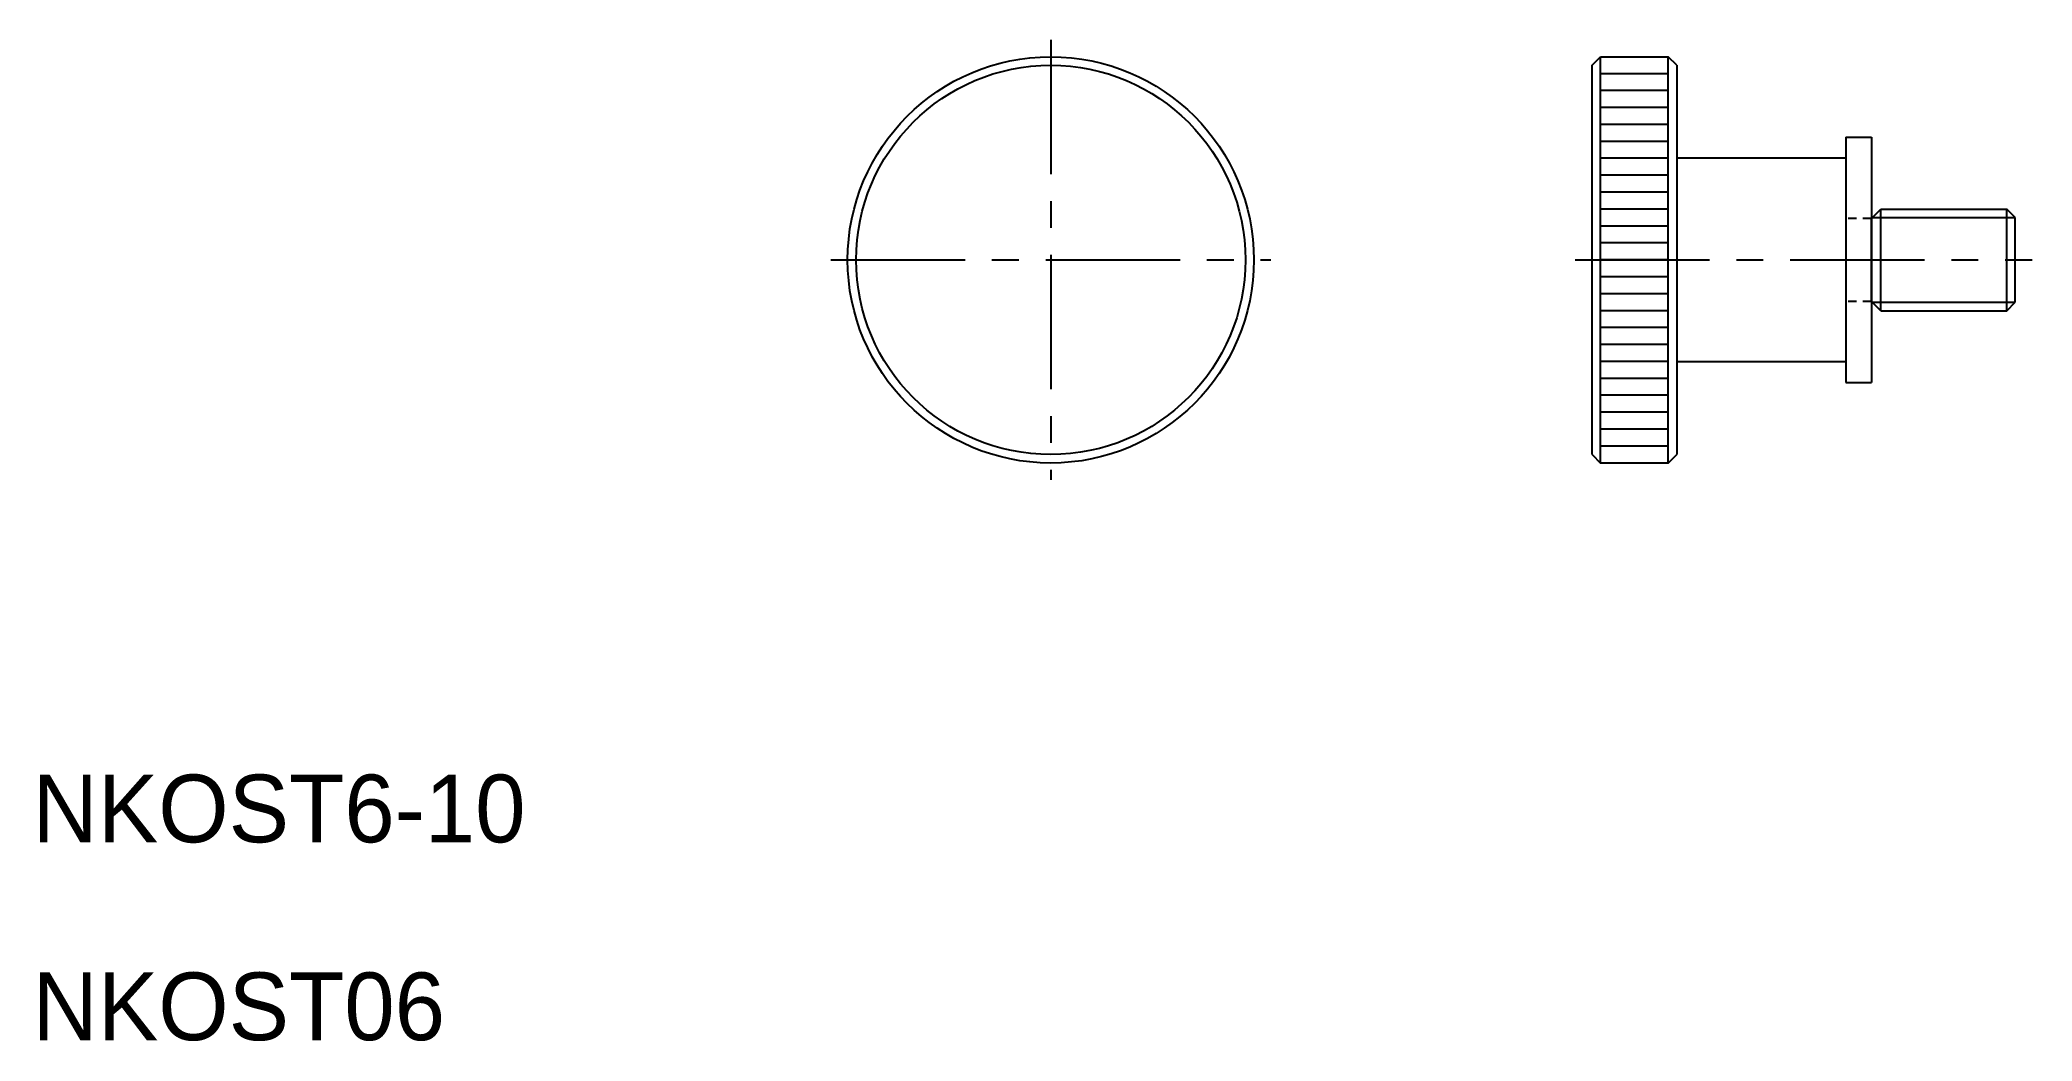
# Model space of a CAD drawing. Extents: x 22 to 140, y 15 to 74.
import ezdxf

# ---------------------------------------------------------------- set-up
doc = ezdxf.new("R2010")
doc.units = 0
doc.header["$LTSCALE"] = 0.25
doc.linetypes.add('CENTER', pattern=[50.8, 31.75, -6.35, 6.35, -6.35])
doc.linetypes.add('DASHED', pattern=[3.5, 2, -1.5])
doc.layers.get('0').update_dxf_attribs({"linetype": 'CONTINUOUS'})
doc.layers.add('CENTER', color=1, linetype='CENTER')

msp = doc.modelspace()

# ---------------------------------------------------------------- linework, layer by layer
at = {"color": 7, "linetype": 'CONTINUOUS'}
for p, q in [((113.94, 72.73), (114.44, 73.23)), ((114.44, 49.23), (114.44, 73.23)), ((114.44, 73.23), (118.44, 73.23)), ((118.44, 49.23), (118.44, 73.23)), ((118.94, 72.73), (118.44, 73.23)), ((113.94, 49.73), (113.94, 72.73)), ((118.44, 72.23), (114.44, 72.23)), ((118.94, 72.73), (118.94, 49.73)), ((118.44, 71.23), (114.44, 71.23)), ((118.44, 70.23), (114.44, 70.23)), ((118.44, 69.23), (114.44, 69.23)), ((128.94, 68.48), (128.94, 53.98)), ((128.94, 68.48), (130.44, 68.48)), ((130.44, 68.48), (130.44, 53.98)), ((118.44, 68.23), (114.44, 68.23)), ((118.44, 67.23), (114.44, 67.23)), ((128.94, 67.23), (118.94, 67.23)), ((118.44, 66.23), (114.44, 66.23)), ((118.44, 65.23), (114.44, 65.23)), ((118.44, 64.23), (114.44, 64.23)), ((130.44, 63.68), (130.99, 64.23)), ((130.44, 63.68), (130.44, 63.68)), ((130.44, 58.78), (130.44, 63.68)), ((130.99, 64.23), (138.44, 64.23)), ((130.99, 58.23), (130.99, 64.23)), ((138.44, 58.23), (138.44, 64.23)), ((138.94, 63.73), (138.44, 64.23)), ((138.94, 58.73), (138.94, 63.73)), ((118.44, 63.23), (114.44, 63.23)), ((118.44, 62.23), (114.44, 62.23)), ((118.44, 61.23), (114.44, 61.23)), ((118.44, 60.23), (114.44, 60.23)), ((118.44, 59.23), (114.44, 59.23)), ((118.44, 58.23), (114.44, 58.23)), ((130.44, 58.78), (130.44, 58.78)), ((130.99, 58.23), (130.44, 58.78)), ((130.99, 58.23), (138.44, 58.23)), ((138.44, 58.23), (138.94, 58.73)), ((118.44, 57.23), (114.44, 57.23)), ((118.44, 56.23), (114.44, 56.23)), ((118.44, 55.23), (114.44, 55.23)), ((118.44, 54.23), (114.44, 54.23)), ((118.94, 55.23), (128.94, 55.23)), ((118.44, 53.23), (114.44, 53.23)), ((128.94, 53.98), (130.44, 53.98)), ((118.44, 52.23), (114.44, 52.23)), ((118.44, 51.23), (114.44, 51.23)), ((113.94, 49.73), (114.44, 49.23)), ((118.44, 50.23), (114.44, 50.23)), ((118.44, 49.23), (118.94, 49.73)), ((118.44, 49.23), (114.44, 49.23))]:
    msp.add_line(p, q, dxfattribs=at)
at = {"color": 3, "linetype": 'DASHED'}
for p, q in [((130.44, 63.68), (128.94, 63.68)), ((130.44, 58.78), (128.94, 58.78))]:
    msp.add_line(p, q, dxfattribs=at)
at = {"color": 3, "linetype": 'CONTINUOUS'}
for p, q in [((130.49, 63.73), (138.94, 63.73)), ((130.49, 58.73), (138.94, 58.73))]:
    msp.add_line(p, q, dxfattribs=at)
at = {"color": 7, "linetype": 'CONTINUOUS'}
for radius in [12, 11.5]:
    msp.add_circle((81.96, 61.23), radius, dxfattribs=at)
at = {"layer": 'CENTER', "color": 1, "linetype": 'CENTER'}
for p, q in [((81.96, 74.23), (81.96, 48.23)), ((68.96, 61.23), (94.96, 61.23)), ((112.94, 61.23), (139.94, 61.23))]:
    msp.add_line(p, q, dxfattribs=at)

# ---------------------------------------------------------------- texts
at = {"color": 7, "linetype": 'CONTINUOUS'}
for s, p in [('NKOST6-10', (21.8, 26.82)), ('NKOST06', (21.8, 15.13))]:
    msp.add_text(s, height=4, dxfattribs=at).set_placement(p)

doc.saveas('drawing.dxf')
